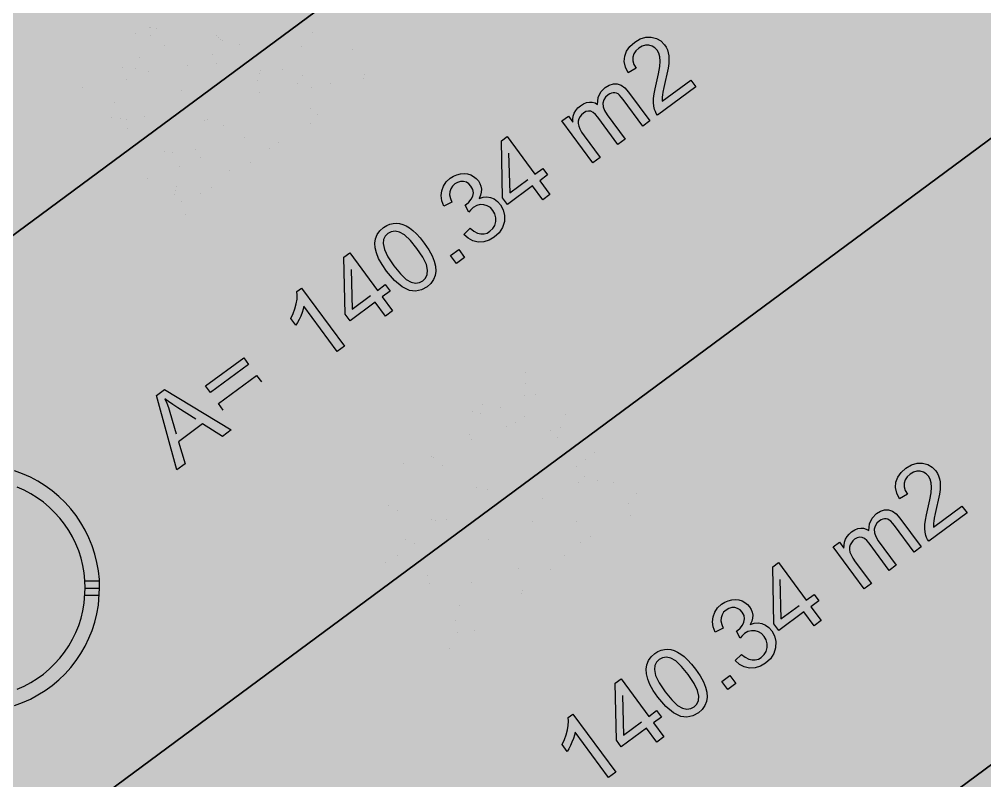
# Model space of a CAD drawing. Extents: x -5280327 to 29700, y -3925683 to 5564800.
# Drawn here: x 21837 to 22362, y 6963 to 7377 of the extents above; entities that cross this region are included whole.
import ezdxf

# ---------------------------------------------------------------- set-up
doc = ezdxf.new("R2010")
doc.units = 0
doc.linetypes.add('6', pattern=[2640.874023, 1320.437012, -1320.437012])
doc.layers.get('0').update_dxf_attribs({"linetype": 'CONTINUOUS'})
for name, color, linetype in [('31_PREDIOS_TOTAL', 7, 'CONTINUOUS'), ('CIRCULO', 7, 'CONTINUOUS'), ('textos', 7, 'CONTINUOUS')]:
    doc.layers.add(name, color=color, linetype=linetype)

msp = doc.modelspace()

# ---------------------------------------------------------------- linework, layer by layer
at = {"color": 7, "linetype": '6', "const_width": 10343.08}
msp.add_lwpolyline([(0, 29405.62), (24528.32, 0)], dxfattribs=at)
msp.add_lwpolyline([(0, 29405.62), (24528.32, 0)], dxfattribs=at)
at = {"color": 7}
for points in [[(22265.04, 7579.13), (22117.43, 7810.95), (21486.15, 7343.98), (21633.76, 7112.16), (22265.04, 7579.13)], [(22412.66, 7347.31), (22265.04, 7579.13), (21633.76, 7112.16), (21781.37, 6880.34), (22412.66, 7347.31)], [(22560.27, 7115.49), (22412.66, 7347.31), (21781.37, 6880.34), (21928.99, 6648.52), (22560.27, 7115.49)], [(22702.4, 6892.27), (22560.27, 7115.49), (21928.99, 6648.52), (22179.52, 6255.07), (22702.4, 6892.27)]]:
    msp.add_lwpolyline(points, dxfattribs=at)
for points in [[(21633.76, 7112.16, 66160.85), (22265.04, 7579.13, 66160.85)], [(21781.37, 6880.34, 66160.85), (22412.66, 7347.31, 66160.85)], [(21928.99, 6648.52, 66160.85), (22560.27, 7115.49, 66160.85)]]:
    msp.add_polyline3d(points, dxfattribs=at)
at = {"layer": '31_PREDIOS_TOTAL', "color": 7, "const_width": 0.00153}
for points in [[(21939.72, 7381.41), (21942.92, 7376.62)], [(21938.95, 7373.68), (21938.95, 7373.68), (21936.5, 7377.26)], [(21964.96, 7379.08), (21965.63, 7376.33), (21965.79, 7373.74), (21965.45, 7371.3), (21965.45, 7371.3), (21964.57, 7369.05), (21963.12, 7367.02), (21961.1, 7365.21), (21961.1, 7365.21), (21958.01, 7363.49), (21954.82, 7362.81), (21951.53, 7363.18), (21951.53, 7363.18), (21947.46, 7365.07), (21943.26, 7368.57), (21938.95, 7373.68)], [(21942.92, 7376.62), (21946.52, 7372.18), (21949.67, 7369.18), (21952.37, 7367.64), (21952.37, 7367.64), (21954.73, 7367.18), (21956.85, 7367.43), (21958.75, 7368.39), (21958.75, 7368.39), (21960.22, 7369.92), (21961.07, 7371.88), (21961.32, 7374.28), (21961.32, 7374.28), (21960.63, 7377.32)], [(22002.36, 7339.13), (22006.16, 7342.48), (22006.16, 7342.48), (22007.93, 7340.98), (22009.73, 7340.01), (22011.55, 7339.57), (22011.55, 7339.57), (22013.34, 7339.6), (22015.02, 7340.08), (22016.62, 7341.01), (22016.62, 7341.01), (22018.21, 7342.55), (22019.27, 7344.41), (22019.79, 7346.61), (22019.79, 7346.61), (22019.71, 7348.96), (22018.98, 7351.3), (22017.59, 7353.62), (22017.59, 7353.62), (22015.87, 7355.52), (22013.96, 7356.8), (22011.87, 7357.47), (22011.87, 7357.47), (22009.72, 7357.52), (22007.63, 7356.96), (22005.59, 7355.78), (22005.59, 7355.78), (22004.46, 7354.79), (22003.54, 7353.68), (22002.85, 7352.44), (22002.85, 7352.44), (22002.38, 7351.13), (22002.13, 7349.81), (22002.11, 7348.49), (21998.13, 7346.27), (21989.22, 7364.7), (22004.88, 7376.29), (22007.61, 7372.59), (21995.05, 7363.3), (21999.61, 7353.58), (21999.61, 7353.58), (22000.72, 7356.1), (22002.21, 7358.22), (22004.1, 7359.96), (22004.1, 7359.96), (22006.94, 7361.57), (22009.96, 7362.33), (22013.17, 7362.25), (22013.17, 7362.25), (22016.29, 7361.33), (22019.04, 7359.58), (22021.44, 7357), (22021.44, 7357), (22023.17, 7354.07), (22024.16, 7351), (22024.41, 7347.77), (22024.41, 7347.77), (22023.72, 7343.97), (22021.9, 7340.66), (22018.97, 7337.83), (22018.97, 7337.83), (22016.08, 7336.11), (22013.15, 7335.18), (22010.18, 7335.05), (22010.18, 7335.05), (22007.31, 7335.68), (22004.7, 7337.04), (22002.36, 7339.13)], [(21902.26, 7346.55), (21902.26, 7346.55), (21899.82, 7350.12), (21897.98, 7353.4), (21896.76, 7356.38), (21896.76, 7356.38), (21896.1, 7359.14), (21895.95, 7361.73), (21896.29, 7364.16), (21896.29, 7364.16), (21897.18, 7366.4), (21898.62, 7368.42), (21900.63, 7370.23), (21900.63, 7370.23), (21902.33, 7371.31), (21904.07, 7372.07), (21905.83, 7372.5), (21905.83, 7372.5), (21907.61, 7372.6), (21909.39, 7372.4), (21911.16, 7371.89), (21911.16, 7371.89), (21912.95, 7371.08), (21914.76, 7370.01), (21916.58, 7368.65), (21916.58, 7368.65), (21918.5, 7366.89), (21920.57, 7364.58), (21922.8, 7361.73), (21922.8, 7361.73), (21925.23, 7358.18), (21927.05, 7354.92), (21928.28, 7351.95), (21928.28, 7351.95), (21928.94, 7349.19), (21929.11, 7346.6), (21928.76, 7344.17), (21928.76, 7344.17), (21927.88, 7341.92), (21926.43, 7339.89), (21924.41, 7338.07), (21924.41, 7338.07), (21921.33, 7336.35), (21918.14, 7335.68), (21914.85, 7336.05), (21914.85, 7336.05), (21910.77, 7337.94), (21906.58, 7341.44), (21902.26, 7346.55)], [(21906.24, 7349.48), (21909.84, 7345.04), (21912.99, 7342.05), (21915.69, 7340.51), (21915.69, 7340.51), (21918.04, 7340.05), (21920.17, 7340.29), (21922.06, 7341.25), (21922.06, 7341.25), (21923.53, 7342.78), (21924.39, 7344.75), (21924.63, 7347.14), (21924.63, 7347.14), (21923.95, 7350.18), (21922.01, 7354.06), (21918.82, 7358.79), (21918.82, 7358.79), (21915.22, 7363.25), (21912.06, 7366.25), (21909.37, 7367.78), (21909.37, 7367.78), (21907.01, 7368.23), (21904.87, 7367.97), (21902.95, 7366.99), (21902.95, 7366.99), (21901.48, 7365.52), (21900.62, 7363.72), (21900.37, 7361.59), (21900.37, 7361.59), (21901.08, 7358.31), (21903.04, 7354.28), (21906.24, 7349.48)], [(21906.86, 7331.67), (21909.6, 7327.95), (21888.79, 7312.55), (21888.79, 7312.55), (21888.14, 7313.5), (21887.63, 7314.5), (21887.26, 7315.57), (21887.26, 7315.57), (21886.85, 7317.45), (21886.67, 7319.48), (21886.7, 7321.64), (21886.7, 7321.64), (21886.97, 7324.08), (21887.48, 7326.92), (21888.24, 7330.15), (21888.24, 7330.15), (21889.36, 7335.02), (21890.02, 7338.96), (21890.24, 7341.95), (21890.24, 7341.95), (21890.05, 7344.31), (21889.51, 7346.3), (21888.6, 7347.94), (21888.6, 7347.94), (21887.35, 7349.26), (21885.84, 7350.14), (21884.09, 7350.6), (21884.09, 7350.6), (21882.24, 7350.59), (21880.42, 7350.06), (21878.64, 7349.01), (21878.64, 7349.01), (21877.04, 7347.54), (21875.96, 7345.88), (21875.41, 7344.03), (21875.41, 7344.03), (21875.41, 7342.08), (21875.99, 7340.11), (21877.15, 7338.14), (21872.87, 7335.6), (21872.87, 7335.6), (21871.38, 7338.72), (21870.73, 7341.74), (21870.93, 7344.65), (21870.93, 7344.65), (21871.95, 7347.41), (21873.76, 7349.95), (21876.36, 7352.27), (21876.36, 7352.27), (21879.38, 7354.07), (21882.39, 7355.01), (21885.39, 7355.07), (21885.39, 7355.07), (21888.2, 7354.34), (21890.61, 7352.92), (21892.64, 7350.79), (21892.64, 7350.79), (21893.48, 7349.48), (21894.14, 7348.05), (21894.62, 7346.5), (21894.62, 7346.5), (21894.9, 7344.8), (21895, 7342.89), (21894.89, 7340.76), (21894.89, 7340.76), (21894.55, 7338.17), (21893.93, 7334.85), (21893.03, 7330.81), (21893.03, 7330.81), (21892.28, 7327.56), (21891.76, 7325.14), (21891.5, 7323.54), (21891.5, 7323.54), (21891.39, 7322.39), (21891.36, 7321.29), (21891.41, 7320.24), (21906.86, 7331.67)], [(21940.38, 7350.72), (21937.13, 7355.12), (21941.53, 7358.38), (21944.79, 7353.97), (21940.38, 7350.72)], [(21972.51, 7328.31), (21972.51, 7328.31), (21970.06, 7331.89), (21968.23, 7335.17), (21967.01, 7338.15), (21967.01, 7338.15), (21966.35, 7340.91), (21966.19, 7343.5), (21966.54, 7345.93), (21966.54, 7345.93), (21967.42, 7348.17), (21968.86, 7350.19), (21970.87, 7352), (21970.87, 7352), (21972.58, 7353.08), (21974.31, 7353.84), (21976.07, 7354.26), (21976.07, 7354.26), (21977.85, 7354.37), (21979.63, 7354.17), (21981.41, 7353.66), (21981.41, 7353.66), (21983.2, 7352.85), (21985, 7351.77), (21986.83, 7350.42), (21986.83, 7350.42), (21988.74, 7348.66), (21990.81, 7346.35), (21993.04, 7343.5), (21993.04, 7343.5), (21995.47, 7339.95), (21997.3, 7336.69), (21998.52, 7333.72), (21998.52, 7333.72), (21999.19, 7330.96), (21999.35, 7328.37), (21999.01, 7325.94), (21999.01, 7325.94), (21998.13, 7323.69), (21996.68, 7321.66), (21994.66, 7319.84), (21994.66, 7319.84), (21991.57, 7318.12), (21988.38, 7317.45), (21985.09, 7317.82), (21985.09, 7317.82), (21981.02, 7319.71), (21976.82, 7323.21), (21972.51, 7328.31)], [(21976.48, 7331.25), (21980.08, 7326.81), (21983.23, 7323.82), (21985.93, 7322.28), (21985.93, 7322.28), (21988.29, 7321.81), (21990.41, 7322.06), (21992.31, 7323.02), (21992.31, 7323.02), (21993.77, 7324.55), (21994.63, 7326.52), (21994.88, 7328.91), (21994.88, 7328.91), (21994.19, 7331.95), (21992.25, 7335.83), (21989.07, 7340.56), (21989.07, 7340.56), (21985.46, 7345.02), (21982.31, 7348.01), (21979.61, 7349.55), (21979.61, 7349.55), (21977.25, 7350), (21975.11, 7349.74), (21973.2, 7348.76), (21973.2, 7348.76), (21971.73, 7347.29), (21970.86, 7345.49), (21970.61, 7343.36), (21970.61, 7343.36), (21971.32, 7340.08), (21973.28, 7336.05), (21976.48, 7331.25)], [(21935.82, 7301.18), (21935.82, 7301.18), (21933.37, 7304.75), (21931.54, 7308.03), (21930.32, 7311.02), (21930.32, 7311.02), (21929.66, 7313.77), (21929.5, 7316.36), (21929.85, 7318.79), (21929.85, 7318.79), (21930.73, 7321.03), (21932.18, 7323.06), (21934.19, 7324.86), (21934.19, 7324.86), (21935.89, 7325.95), (21937.63, 7326.7), (21939.39, 7327.13), (21939.39, 7327.13), (21941.17, 7327.24), (21942.94, 7327.03), (21944.72, 7326.52), (21944.72, 7326.52), (21946.51, 7325.72), (21948.32, 7324.64), (21950.14, 7323.29), (21950.14, 7323.29), (21952.05, 7321.52), (21954.12, 7319.22), (21956.35, 7316.37), (21956.35, 7316.37), (21958.79, 7312.82), (21960.61, 7309.55), (21961.83, 7306.58), (21961.83, 7306.58), (21962.5, 7303.83), (21962.66, 7301.23), (21962.32, 7298.8), (21962.32, 7298.8), (21961.44, 7296.55), (21959.99, 7294.52), (21957.97, 7292.71), (21957.97, 7292.71), (21954.89, 7290.98), (21951.7, 7290.31), (21948.4, 7290.68), (21948.4, 7290.68), (21944.33, 7292.57), (21940.14, 7296.07), (21935.82, 7301.18)], [(21939.79, 7304.12), (21943.39, 7299.67), (21946.54, 7296.68), (21949.24, 7295.14), (21949.24, 7295.14), (21951.6, 7294.68), (21953.73, 7294.93), (21955.62, 7295.89), (21955.62, 7295.89), (21957.09, 7297.42), (21957.95, 7299.38), (21958.19, 7301.78), (21958.19, 7301.78), (21957.51, 7304.81), (21955.57, 7308.7), (21952.38, 7313.43), (21952.38, 7313.43), (21948.77, 7317.88), (21945.62, 7320.88), (21942.92, 7322.42), (21942.92, 7322.42), (21940.56, 7322.87), (21938.43, 7322.61), (21936.51, 7321.63), (21936.51, 7321.63), (21935.04, 7320.15), (21934.18, 7318.35), (21933.93, 7316.23), (21933.93, 7316.23), (21934.64, 7312.95), (21936.59, 7308.91), (21939.79, 7304.12)], [(21973.94, 7305.35), (21970.68, 7309.75), (21975.09, 7313.01), (21978.34, 7308.61), (21973.94, 7305.35)], [(21940.41, 7286.3), (21943.16, 7282.58), (21922.35, 7267.19), (21922.35, 7267.19), (21921.7, 7268.13), (21921.19, 7269.14), (21920.82, 7270.21), (21920.82, 7270.21), (21920.41, 7272.09), (21920.22, 7274.11), (21920.26, 7276.28), (21920.26, 7276.28), (21920.53, 7278.72), (21921.04, 7281.55), (21921.79, 7284.79), (21921.79, 7284.79), (21922.91, 7289.66), (21923.58, 7293.59), (21923.8, 7296.59), (21923.8, 7296.59), (21923.61, 7298.94), (21923.06, 7300.93), (21922.16, 7302.57), (21922.16, 7302.57), (21920.91, 7303.89), (21919.4, 7304.78), (21917.65, 7305.23), (21917.65, 7305.23), (21915.8, 7305.22), (21913.98, 7304.69), (21912.2, 7303.64), (21912.2, 7303.64), (21910.6, 7302.17), (21909.52, 7300.51), (21908.97, 7298.66), (21908.97, 7298.66), (21908.97, 7296.71), (21909.55, 7294.75), (21910.71, 7292.77), (21906.43, 7290.24), (21906.43, 7290.24), (21904.93, 7293.35), (21904.29, 7296.37), (21904.49, 7299.29), (21904.49, 7299.29), (21905.51, 7302.04), (21907.32, 7304.58), (21909.92, 7306.91), (21909.92, 7306.91), (21912.94, 7308.71), (21915.95, 7309.64), (21918.95, 7309.7), (21918.95, 7309.7), (21921.76, 7308.98), (21924.17, 7307.55), (21926.2, 7305.43), (21926.2, 7305.43), (21927.04, 7304.11), (21927.7, 7302.68), (21928.17, 7301.14), (21928.17, 7301.14), (21928.46, 7299.43), (21928.55, 7297.52), (21928.45, 7295.4), (21928.45, 7295.4), (21928.11, 7292.8), (21927.49, 7289.49), (21926.59, 7285.44), (21926.59, 7285.44), (21925.83, 7282.2), (21925.32, 7279.77), (21925.05, 7278.18), (21925.05, 7278.18), (21924.95, 7277.02), (21924.92, 7275.92), (21924.97, 7274.88), (21940.41, 7286.3)], [(22116.41, 7152.68), (22120.22, 7156.02), (22120.22, 7156.02), (22121.99, 7154.53), (22123.79, 7153.56), (22125.61, 7153.11), (22125.61, 7153.11), (22127.39, 7153.15), (22129.08, 7153.63), (22130.67, 7154.55), (22130.67, 7154.55), (22132.27, 7156.09), (22133.32, 7157.96), (22133.84, 7160.15), (22133.84, 7160.15), (22133.77, 7162.5), (22133.03, 7164.84), (22131.64, 7167.17), (22131.64, 7167.17), (22129.92, 7169.06), (22128.02, 7170.35), (22125.93, 7171.01), (22125.93, 7171.01), (22123.77, 7171.06), (22121.68, 7170.5), (22119.65, 7169.33), (22119.65, 7169.33), (22118.51, 7168.34), (22117.6, 7167.23), (22116.9, 7165.98), (22116.9, 7165.98), (22116.43, 7164.67), (22116.19, 7163.36), (22116.17, 7162.03), (22112.19, 7159.82), (22103.28, 7178.25), (22118.93, 7189.83), (22121.67, 7186.14), (22109.1, 7176.84), (22113.66, 7167.13), (22113.66, 7167.13), (22114.77, 7169.64), (22116.27, 7171.77), (22118.15, 7173.5), (22118.15, 7173.5), (22120.99, 7175.11), (22124.02, 7175.88), (22127.22, 7175.79), (22127.22, 7175.79), (22130.34, 7174.87), (22133.1, 7173.12), (22135.49, 7170.55), (22135.49, 7170.55), (22137.23, 7167.62), (22138.22, 7164.54), (22138.47, 7161.31), (22138.47, 7161.31), (22137.77, 7157.51), (22135.96, 7154.2), (22133.03, 7151.37), (22133.03, 7151.37), (22130.14, 7149.65), (22127.21, 7148.73), (22124.23, 7148.59), (22124.23, 7148.59), (22121.37, 7149.22), (22118.76, 7150.58), (22116.41, 7152.68)], [(22086.56, 7141.86), (22086.56, 7141.86), (22084.11, 7145.44), (22082.28, 7148.72), (22081.06, 7151.7), (22081.06, 7151.7), (22080.4, 7154.45), (22080.24, 7157.05), (22080.59, 7159.48), (22080.59, 7159.48), (22081.47, 7161.72), (22082.92, 7163.74), (22084.93, 7165.54), (22084.93, 7165.54), (22086.63, 7166.63), (22088.37, 7167.38), (22090.13, 7167.81), (22090.13, 7167.81), (22091.91, 7167.92), (22093.68, 7167.72), (22095.46, 7167.2), (22095.46, 7167.2), (22097.25, 7166.4), (22099.06, 7165.32), (22100.88, 7163.97), (22100.88, 7163.97), (22102.79, 7162.2), (22104.86, 7159.9), (22107.09, 7157.05), (22107.09, 7157.05), (22109.53, 7153.5), (22111.35, 7150.24), (22112.57, 7147.26), (22112.57, 7147.26), (22113.24, 7144.51), (22113.4, 7141.92), (22113.06, 7139.48), (22113.06, 7139.48), (22112.18, 7137.23), (22110.73, 7135.2), (22108.71, 7133.39), (22108.71, 7133.39), (22105.63, 7131.67), (22102.44, 7130.99), (22099.14, 7131.36), (22099.14, 7131.36), (22095.07, 7133.25), (22090.88, 7136.75), (22086.56, 7141.86)], [(22090.53, 7144.8), (22094.13, 7140.36), (22097.28, 7137.36), (22099.98, 7135.82), (22099.98, 7135.82), (22102.34, 7135.36), (22104.47, 7135.61), (22106.36, 7136.57), (22106.36, 7136.57), (22107.83, 7138.1), (22108.69, 7140.06), (22108.93, 7142.46), (22108.93, 7142.46), (22108.25, 7145.49), (22106.31, 7149.38), (22103.12, 7154.11), (22103.12, 7154.11), (22099.51, 7158.56), (22096.36, 7161.56), (22093.66, 7163.1), (22093.66, 7163.1), (22091.3, 7163.55), (22089.17, 7163.29), (22087.25, 7162.31), (22087.25, 7162.31), (22085.78, 7160.83), (22084.92, 7159.03), (22084.67, 7156.91), (22084.67, 7156.91), (22085.38, 7153.63), (22087.33, 7149.59), (22090.53, 7144.8)], [(22049.88, 7114.72), (22049.88, 7114.72), (22047.43, 7118.3), (22045.6, 7121.58), (22044.38, 7124.56), (22044.38, 7124.56), (22043.72, 7127.32), (22043.56, 7129.91), (22043.91, 7132.34), (22043.91, 7132.34), (22044.79, 7134.58), (22046.23, 7136.6), (22048.24, 7138.41), (22048.24, 7138.41), (22049.95, 7139.49), (22051.68, 7140.25), (22053.44, 7140.67), (22053.44, 7140.67), (22055.22, 7140.78), (22057, 7140.58), (22058.78, 7140.07), (22058.78, 7140.07), (22060.57, 7139.26), (22062.37, 7138.18), (22064.2, 7136.83), (22064.2, 7136.83), (22066.11, 7135.07), (22068.18, 7132.76), (22070.41, 7129.91), (22070.41, 7129.91), (22072.84, 7126.36), (22074.67, 7123.1), (22075.89, 7120.13), (22075.89, 7120.13), (22076.56, 7117.37), (22076.72, 7114.78), (22076.38, 7112.34), (22076.38, 7112.34), (22075.5, 7110.1), (22074.05, 7108.07), (22072.03, 7106.25), (22072.03, 7106.25), (22068.94, 7104.53), (22065.75, 7103.86), (22062.46, 7104.23), (22062.46, 7104.23), (22058.39, 7106.12), (22054.19, 7109.62), (22049.88, 7114.72)], [(22150.59, 7106.47), (22154.4, 7109.82), (22154.4, 7109.82), (22156.17, 7108.32), (22157.97, 7107.35), (22159.79, 7106.91), (22159.79, 7106.91), (22161.57, 7106.94), (22163.26, 7107.42), (22164.85, 7108.35), (22164.85, 7108.35), (22166.45, 7109.89), (22167.5, 7111.75), (22168.02, 7113.95), (22168.02, 7113.95), (22167.94, 7116.3), (22167.21, 7118.63), (22165.82, 7120.96), (22165.82, 7120.96), (22164.1, 7122.86), (22162.2, 7124.14), (22160.11, 7124.81), (22160.11, 7124.81), (22157.95, 7124.86), (22155.86, 7124.29), (22153.83, 7123.12), (22153.83, 7123.12), (22152.69, 7122.13), (22151.78, 7121.02), (22151.08, 7119.78), (22151.08, 7119.78), (22150.61, 7118.47), (22150.37, 7117.15), (22150.35, 7115.83), (22146.37, 7113.61), (22137.46, 7132.04), (22153.11, 7143.63), (22155.85, 7139.93), (22143.28, 7130.64), (22147.84, 7120.92), (22147.84, 7120.92), (22148.95, 7123.44), (22150.45, 7125.56), (22152.33, 7127.3), (22152.33, 7127.3), (22155.17, 7128.91), (22158.2, 7129.67), (22161.4, 7129.59), (22161.4, 7129.59), (22164.52, 7128.67), (22167.28, 7126.92), (22169.67, 7124.34), (22169.67, 7124.34), (22171.41, 7121.41), (22172.4, 7118.34), (22172.65, 7115.11), (22172.65, 7115.11), (22171.95, 7111.31), (22170.14, 7107.99), (22167.21, 7105.17), (22167.21, 7105.17), (22164.32, 7103.45), (22161.39, 7102.52), (22158.41, 7102.39), (22158.41, 7102.39), (22155.55, 7103.02), (22152.94, 7104.38), (22150.59, 7106.47)], [(22053.85, 7117.66), (22057.45, 7113.22), (22060.6, 7110.23), (22063.3, 7108.69), (22063.3, 7108.69), (22065.66, 7108.22), (22067.78, 7108.47), (22069.68, 7109.43), (22069.68, 7109.43), (22071.15, 7110.96), (22072, 7112.93), (22072.25, 7115.32), (22072.25, 7115.32), (22071.56, 7118.36), (22069.62, 7122.24), (22066.44, 7126.97), (22066.44, 7126.97), (22062.83, 7131.43), (22059.68, 7134.42), (22056.98, 7135.96), (22056.98, 7135.96), (22054.62, 7136.41), (22052.48, 7136.15), (22050.57, 7135.17), (22050.57, 7135.17), (22049.1, 7133.7), (22048.24, 7131.9), (22047.98, 7129.77), (22047.98, 7129.77), (22048.69, 7126.49), (22050.65, 7122.46), (22053.85, 7117.66)], [(22054.47, 7099.85), (22057.22, 7096.13), (22036.41, 7080.73), (22036.41, 7080.73), (22035.76, 7081.68), (22035.25, 7082.68), (22034.87, 7083.75), (22034.87, 7083.75), (22034.46, 7085.63), (22034.28, 7087.66), (22034.32, 7089.82), (22034.32, 7089.82), (22034.59, 7092.26), (22035.1, 7095.1), (22035.85, 7098.33), (22035.85, 7098.33), (22036.97, 7103.2), (22037.64, 7107.14), (22037.85, 7110.13), (22037.85, 7110.13), (22037.66, 7112.49), (22037.12, 7114.48), (22036.22, 7116.12), (22036.22, 7116.12), (22034.96, 7117.44), (22033.46, 7118.32), (22031.71, 7118.78), (22031.71, 7118.78), (22029.85, 7118.76), (22028.03, 7118.23), (22026.25, 7117.19), (22026.25, 7117.19), (22024.65, 7115.72), (22023.58, 7114.06), (22023.03, 7112.21), (22023.03, 7112.21), (22023.02, 7110.26), (22023.6, 7108.29), (22024.76, 7106.31), (22020.49, 7103.78), (22020.49, 7103.78), (22018.99, 7106.9), (22018.34, 7109.92), (22018.54, 7112.83), (22018.54, 7112.83), (22019.57, 7115.59), (22021.37, 7118.13), (22023.97, 7120.45), (22023.97, 7120.45), (22026.99, 7122.25), (22030, 7123.18), (22033.01, 7123.25), (22033.01, 7123.25), (22035.81, 7122.52), (22038.23, 7121.1), (22040.25, 7118.97), (22040.25, 7118.97), (22041.1, 7117.66), (22041.75, 7116.23), (22042.23, 7114.68), (22042.23, 7114.68), (22042.52, 7112.98), (22042.61, 7111.07), (22042.51, 7108.94), (22042.51, 7108.94), (22042.17, 7106.35), (22041.55, 7103.03), (22040.65, 7098.99), (22040.65, 7098.99), (22039.89, 7095.74), (22039.38, 7093.32), (22039.11, 7091.72), (22039.11, 7091.72), (22039, 7090.57), (22038.98, 7089.47), (22039.03, 7088.42), (22054.47, 7099.85)], [(22088, 7118.9), (22084.74, 7123.3), (22089.14, 7126.56), (22092.4, 7122.15), (22088, 7118.9)], [(22120.74, 7095.65), (22120.74, 7095.65), (22118.29, 7099.23), (22116.46, 7102.51), (22115.24, 7105.49), (22115.24, 7105.49), (22114.58, 7108.25), (22114.42, 7110.84), (22114.77, 7113.27), (22114.77, 7113.27), (22115.65, 7115.51), (22117.1, 7117.53), (22119.11, 7119.34), (22119.11, 7119.34), (22120.81, 7120.42), (22122.55, 7121.18), (22124.31, 7121.6), (22124.31, 7121.6), (22126.09, 7121.71), (22127.86, 7121.51), (22129.64, 7121), (22129.64, 7121), (22131.43, 7120.19), (22133.24, 7119.11), (22135.06, 7117.76), (22135.06, 7117.76), (22136.97, 7116), (22139.04, 7113.69), (22141.27, 7110.84), (22141.27, 7110.84), (22143.7, 7107.29), (22145.53, 7104.03), (22146.75, 7101.05), (22146.75, 7101.05), (22147.42, 7098.3), (22147.58, 7095.71), (22147.24, 7093.27), (22147.24, 7093.27), (22146.36, 7091.03), (22144.91, 7089), (22142.89, 7087.18), (22142.89, 7087.18), (22139.8, 7085.46), (22136.62, 7084.79), (22133.32, 7085.16), (22133.32, 7085.16), (22129.25, 7087.05), (22125.06, 7090.54), (22120.74, 7095.65)], [(22124.71, 7098.59), (22128.31, 7094.15), (22131.46, 7091.16), (22134.16, 7089.62), (22134.16, 7089.62), (22136.52, 7089.15), (22138.65, 7089.4), (22140.54, 7090.36), (22140.54, 7090.36), (22142.01, 7091.89), (22142.87, 7093.85), (22143.11, 7096.25), (22143.11, 7096.25), (22142.43, 7099.29), (22140.49, 7103.17), (22137.3, 7107.9), (22137.3, 7107.9), (22133.69, 7112.36), (22130.54, 7115.35), (22127.84, 7116.89), (22127.84, 7116.89), (22125.48, 7117.34), (22123.35, 7117.08), (22121.43, 7116.1), (22121.43, 7116.1), (22119.96, 7114.63), (22119.1, 7112.83), (22118.85, 7110.7), (22118.85, 7110.7), (22119.56, 7107.42), (22121.51, 7103.38), (22124.71, 7098.59)], [(22084.06, 7068.52), (22084.06, 7068.52), (22081.61, 7072.09), (22079.78, 7075.37), (22078.56, 7078.36), (22078.56, 7078.36), (22077.9, 7081.11), (22077.74, 7083.7), (22078.09, 7086.13), (22078.09, 7086.13), (22078.97, 7088.37), (22080.41, 7090.4), (22082.42, 7092.2), (22082.42, 7092.2), (22084.13, 7093.28), (22085.86, 7094.04), (22087.62, 7094.47), (22087.62, 7094.47), (22089.4, 7094.58), (22091.18, 7094.37), (22092.96, 7093.86), (22092.96, 7093.86), (22094.75, 7093.06), (22096.55, 7091.98), (22098.38, 7090.62), (22098.38, 7090.62), (22100.29, 7088.86), (22102.36, 7086.56), (22104.59, 7083.71), (22104.59, 7083.71), (22107.02, 7080.16), (22108.85, 7076.89), (22110.07, 7073.92), (22110.07, 7073.92), (22110.74, 7071.17), (22110.9, 7068.57), (22110.56, 7066.14), (22110.56, 7066.14), (22109.68, 7063.89), (22108.23, 7061.86), (22106.21, 7060.05), (22106.21, 7060.05), (22103.12, 7058.32), (22099.93, 7057.65), (22096.64, 7058.02), (22096.64, 7058.02), (22092.57, 7059.91), (22088.37, 7063.41), (22084.06, 7068.52)], [(22088.03, 7071.46), (22091.63, 7067.01), (22094.78, 7064.02), (22097.48, 7062.48), (22097.48, 7062.48), (22099.84, 7062.02), (22101.96, 7062.27), (22103.86, 7063.22), (22103.86, 7063.22), (22105.32, 7064.76), (22106.18, 7066.72), (22106.43, 7069.11), (22106.43, 7069.11), (22105.74, 7072.15), (22103.8, 7076.04), (22100.62, 7080.77), (22100.62, 7080.77), (22097.01, 7085.22), (22093.86, 7088.22), (22091.16, 7089.76), (22091.16, 7089.76), (22088.8, 7090.21), (22086.66, 7089.94), (22084.75, 7088.97), (22084.75, 7088.97), (22083.28, 7087.49), (22082.41, 7085.69), (22082.16, 7083.57), (22082.16, 7083.57), (22082.87, 7080.28), (22084.83, 7076.25), (22088.03, 7071.46)], [(22088.65, 7053.64), (22091.4, 7049.92), (22070.59, 7034.53), (22070.59, 7034.53), (22069.94, 7035.47), (22069.43, 7036.48), (22069.05, 7037.55), (22069.05, 7037.55), (22068.64, 7039.43), (22068.46, 7041.45), (22068.5, 7043.62), (22068.5, 7043.62), (22068.77, 7046.05), (22069.28, 7048.89), (22070.03, 7052.13), (22070.03, 7052.13), (22071.15, 7057), (22071.82, 7060.93), (22072.03, 7063.93), (22072.03, 7063.93), (22071.84, 7066.28), (22071.3, 7068.27), (22070.4, 7069.91), (22070.4, 7069.91), (22069.14, 7071.23), (22067.64, 7072.12), (22065.89, 7072.57), (22065.89, 7072.57), (22064.03, 7072.56), (22062.21, 7072.03), (22060.43, 7070.98), (22060.43, 7070.98), (22058.83, 7069.51), (22057.76, 7067.85), (22057.21, 7066), (22057.21, 7066), (22057.2, 7064.05), (22057.78, 7062.09), (22058.94, 7060.11), (22054.67, 7057.58), (22054.67, 7057.58), (22053.17, 7060.69), (22052.52, 7063.71), (22052.72, 7066.63), (22052.72, 7066.63), (22053.74, 7069.38), (22055.55, 7071.92), (22058.15, 7074.25), (22058.15, 7074.25), (22061.17, 7076.05), (22064.18, 7076.98), (22067.19, 7077.04), (22067.19, 7077.04), (22069.99, 7076.32), (22072.41, 7074.89), (22074.43, 7072.77), (22074.43, 7072.77), (22075.28, 7071.45), (22075.93, 7070.02), (22076.41, 7068.48), (22076.41, 7068.48), (22076.7, 7066.77), (22076.79, 7064.86), (22076.69, 7062.73), (22076.69, 7062.73), (22076.35, 7060.14), (22075.73, 7056.82), (22074.83, 7052.78), (22074.83, 7052.78), (22074.07, 7049.53), (22073.56, 7047.11), (22073.29, 7045.52), (22073.29, 7045.52), (22073.18, 7044.36), (22073.16, 7043.26), (22073.21, 7042.22), (22088.65, 7053.64)], [(22122.18, 7072.69), (22118.92, 7077.09), (22123.32, 7080.35), (22126.58, 7075.95), (22122.18, 7072.69)]]:
    msp.add_lwpolyline(points, dxfattribs=at)
at = {"layer": '31_PREDIOS_TOTAL', "color": 7}
for points in [[(22201.92, 7343.97, 33030.86), (22204.66, 7340.26, 33030.86), (22183.83, 7324.88, 33030.86), (22183.83, 7324.88, 33030.86), (22183.19, 7325.82, 33030.86), (22182.68, 7326.83, 33030.86), (22182.3, 7327.9, 33030.86), (22182.3, 7327.9, 33030.86), (22181.9, 7329.78, 33030.86), (22181.71, 7331.8, 33030.86), (22181.75, 7333.97, 33030.86), (22181.75, 7333.97, 33030.86), (22182.03, 7336.41, 33030.86), (22182.54, 7339.24, 33030.86), (22183.29, 7342.48, 33030.86), (22183.29, 7342.48, 33030.86), (22184.42, 7347.35, 33030.86), (22185.09, 7351.28, 33030.86), (22185.31, 7354.28, 33030.86), (22185.31, 7354.28, 33030.86), (22185.12, 7356.63, 33030.86), (22184.58, 7358.63, 33030.86), (22183.68, 7360.26, 33030.86), (22183.68, 7360.26, 33030.86), (22182.42, 7361.58, 33030.86), (22180.92, 7362.47, 33030.86), (22179.17, 7362.93, 33030.86), (22179.17, 7362.93, 33030.86), (22177.32, 7362.92, 33030.86), (22175.5, 7362.39, 33030.86), (22173.72, 7361.34, 33030.86), (22173.72, 7361.34, 33030.86), (22172.12, 7359.87, 33030.86), (22171.04, 7358.22, 33030.86), (22170.48, 7356.37, 33030.86), (22170.48, 7356.37, 33030.86), (22170.48, 7354.42, 33030.86), (22171.06, 7352.45, 33030.86), (22172.21, 7350.47, 33030.86), (22167.94, 7347.94, 33030.86), (22167.94, 7347.94, 33030.86), (22166.44, 7351.06, 33030.86), (22165.8, 7354.08, 33030.86), (22166, 7356.99, 33030.86), (22166, 7356.99, 33030.86), (22167.03, 7359.75, 33030.86), (22168.84, 7362.29, 33030.86), (22171.44, 7364.61, 33030.86), (22171.44, 7364.61, 33030.86), (22174.46, 7366.41, 33030.86), (22177.47, 7367.34, 33030.86), (22180.47, 7367.4, 33030.86), (22180.47, 7367.4, 33030.86), (22183.28, 7366.67, 33030.86), (22185.69, 7365.24, 33030.86), (22187.72, 7363.11, 33030.86), (22187.72, 7363.11, 33030.86), (22188.56, 7361.8, 33030.86), (22189.22, 7360.37, 33030.86), (22189.69, 7358.82, 33030.86), (22189.69, 7358.82, 33030.86), (22189.98, 7357.12, 33030.86), (22190.07, 7355.21, 33030.86), (22189.96, 7353.08, 33030.86), (22189.96, 7353.08, 33030.86), (22189.62, 7350.49, 33030.86), (22189, 7347.17, 33030.86), (22188.09, 7343.13, 33030.86), (22188.09, 7343.13, 33030.86), (22187.33, 7339.88, 33030.86), (22186.82, 7337.46, 33030.86), (22186.55, 7335.87, 33030.86), (22186.55, 7335.87, 33030.86), (22186.44, 7334.71, 33030.86), (22186.41, 7333.61, 33030.86), (22186.46, 7332.57, 33030.86), (22201.92, 7343.97, 33030.86)], [(22148.74, 7298.97, 33030.86), (22131.88, 7321.8, 33030.86), (22135.34, 7324.35, 33030.86), (22137.71, 7321.15, 33030.86), (22137.71, 7321.15, 33030.86), (22137.73, 7322.78, 33030.86), (22138.02, 7324.38, 33030.86), (22138.58, 7325.96, 33030.86), (22138.58, 7325.96, 33030.86), (22139.4, 7327.44, 33030.86), (22140.5, 7328.78, 33030.86), (22141.88, 7329.97, 33030.86), (22141.88, 7329.97, 33030.86), (22143.56, 7331.03, 33030.86), (22145.21, 7331.7, 33030.86), (22146.82, 7331.99, 33030.86), (22146.82, 7331.99, 33030.86), (22148.38, 7331.92, 33030.86), (22149.87, 7331.5, 33030.86), (22151.28, 7330.74, 33030.86), (22151.28, 7330.74, 33030.86), (22151.63, 7334.43, 33030.86), (22153, 7337.49, 33030.86), (22155.38, 7339.94, 33030.86), (22155.38, 7339.94, 33030.86), (22157.63, 7341.27, 33030.86), (22159.83, 7341.93, 33030.86), (22161.99, 7341.91, 33030.86), (22161.99, 7341.91, 33030.86), (22164.1, 7341.18, 33030.86), (22166.14, 7339.7, 33030.86), (22168.1, 7337.47, 33030.86), (22179.66, 7321.8, 33030.86), (22175.82, 7318.96, 33030.86), (22165.2, 7333.34, 33030.86), (22165.2, 7333.34, 33030.86), (22164.12, 7334.71, 33030.86), (22163.18, 7335.73, 33030.86), (22162.36, 7336.41, 33030.86), (22162.36, 7336.41, 33030.86), (22161.57, 7336.81, 33030.86), (22160.71, 7337.02, 33030.86), (22159.78, 7337.04, 33030.86), (22159.78, 7337.04, 33030.86), (22158.83, 7336.87, 33030.86), (22157.9, 7336.51, 33030.86), (22157, 7335.95, 33030.86), (22157, 7335.95, 33030.86), (22155.62, 7334.66, 33030.86), (22154.68, 7333.14, 33030.86), (22154.18, 7331.4, 33030.86), (22154.18, 7331.4, 33030.86), (22154.24, 7329.47, 33030.86), (22154.98, 7327.37, 33030.86), (22156.38, 7325.1, 33030.86), (22166.17, 7311.84, 33030.86), (22162.3, 7308.98, 33030.86), (22151.35, 7323.81, 33030.86), (22151.35, 7323.81, 33030.86), (22150.08, 7325.31, 33030.86), (22148.81, 7326.37, 33030.86), (22147.55, 7326.98, 33030.86), (22147.55, 7326.98, 33030.86), (22146.25, 7327.13, 33030.86), (22144.91, 7326.8, 33030.86), (22143.5, 7325.99, 33030.86), (22143.5, 7325.99, 33030.86), (22142.51, 7325.11, 33030.86), (22141.71, 7324.08, 33030.86), (22141.12, 7322.9, 33030.86), (22141.12, 7322.9, 33030.86), (22140.76, 7321.62, 33030.86), (22140.71, 7320.28, 33030.86), (22140.96, 7318.9, 33030.86), (22140.96, 7318.9, 33030.86), (22141.55, 7317.38, 33030.86), (22142.52, 7315.63, 33030.86), (22143.86, 7313.67, 33030.86), (22152.6, 7301.83, 33030.86), (22148.74, 7298.97, 33030.86)], [(22121.46, 7278.83, 33030.86), (22115.89, 7286.38, 33030.86), (22102.22, 7276.29, 33030.86), (22099.6, 7279.83, 33030.86), (22098.91, 7310.87, 33030.86), (22102.07, 7313.2, 33030.86), (22117.14, 7292.78, 33030.86), (22121.4, 7295.92, 33030.86), (22124.01, 7292.38, 33030.86), (22119.76, 7289.23, 33030.86), (22125.33, 7281.69, 33030.86), (22121.46, 7278.83, 33030.86)], [(22102.78, 7304.13, 33030.86), (22103.41, 7282.64, 33030.86), (22113.27, 7289.92, 33030.86)], [(22078.46, 7259.94, 33030.86), (22081.95, 7263.31, 33030.86), (22081.95, 7263.31, 33030.86), (22083.96, 7261.73, 33030.86), (22085.88, 7260.71, 33030.86), (22087.71, 7260.25, 33030.86), (22087.71, 7260.25, 33030.86), (22089.45, 7260.29, 33030.86), (22091.11, 7260.76, 33030.86), (22092.68, 7261.68, 33030.86), (22092.68, 7261.68, 33030.86), (22094.25, 7263.16, 33030.86), (22095.33, 7264.92, 33030.86), (22095.9, 7266.97, 33030.86), (22095.9, 7266.97, 33030.86), (22095.94, 7269.1, 33030.86), (22095.41, 7271.13, 33030.86), (22094.32, 7273.04, 33030.86), (22094.32, 7273.04, 33030.86), (22092.89, 7274.57, 33030.86), (22091.23, 7275.61, 33030.86), (22089.33, 7276.15, 33030.86), (22089.33, 7276.15, 33030.86), (22087.36, 7276.18, 33030.86), (22085.46, 7275.67, 33030.86), (22083.63, 7274.62, 33030.86), (22083.63, 7274.62, 33030.86), (22082.87, 7273.98, 33030.86), (22082.07, 7273.17, 33030.86), (22081.22, 7272.17, 33030.86), (22079.14, 7275.88, 33030.86), (22079.14, 7275.88, 33030.86), (22079.4, 7276.04, 33030.86), (22079.62, 7276.18, 33030.86), (22079.79, 7276.3, 33030.86), (22079.79, 7276.3, 33030.86), (22081.28, 7277.62, 33030.86), (22082.45, 7279.15, 33030.86), (22083.29, 7280.88, 33030.86), (22083.29, 7280.88, 33030.86), (22083.64, 7282.7, 33030.86), (22083.32, 7284.51, 33030.86), (22082.33, 7286.31, 33030.86), (22082.33, 7286.31, 33030.86), (22081.19, 7287.53, 33030.86), (22079.84, 7288.35, 33030.86), (22078.29, 7288.77, 33030.86), (22078.29, 7288.77, 33030.86), (22076.67, 7288.77, 33030.86), (22075.08, 7288.32, 33030.86), (22073.54, 7287.43, 33030.86), (22073.54, 7287.43, 33030.86), (22072.24, 7286.22, 33030.86), (22071.33, 7284.82, 33030.86), (22070.83, 7283.23, 33030.86), (22070.83, 7283.23, 33030.86), (22070.76, 7281.47, 33030.86), (22071.16, 7279.58, 33030.86), (22072.03, 7277.55, 33030.86), (22067.66, 7275.38, 33030.86), (22067.66, 7275.38, 33030.86), (22066.56, 7278.27, 33030.86), (22066.15, 7281.08, 33030.86), (22066.43, 7283.79, 33030.86), (22066.43, 7283.79, 33030.86), (22067.37, 7286.31, 33030.86), (22068.93, 7288.57, 33030.86), (22071.11, 7290.54, 33030.86), (22071.11, 7290.54, 33030.86), (22072.87, 7291.66, 33030.86), (22074.73, 7292.46, 33030.86), (22076.67, 7292.94, 33030.86), (22076.67, 7292.94, 33030.86), (22078.62, 7293.1, 33030.86), (22080.47, 7292.91, 33030.86), (22082.22, 7292.37, 33030.86), (22082.22, 7292.37, 33030.86), (22083.82, 7291.54, 33030.86), (22085.21, 7290.47, 33030.86), (22086.37, 7289.16, 33030.86), (22086.37, 7289.16, 33030.86), (22087.23, 7287.75, 33030.86), (22087.78, 7286.24, 33030.86), (22088.02, 7284.63, 33030.86), (22088.02, 7284.63, 33030.86), (22087.94, 7282.97, 33030.86), (22087.52, 7281.28, 33030.86), (22086.74, 7279.57, 33030.86), (22086.74, 7279.57, 33030.86), (22088.9, 7280.26, 33030.86), (22091.01, 7280.44, 33030.86), (22093.06, 7280.1, 33030.86), (22093.06, 7280.1, 33030.86), (22095, 7279.27, 33030.86), (22096.77, 7277.96, 33030.86), (22098.36, 7276.16, 33030.86), (22098.36, 7276.16, 33030.86), (22099.96, 7273.3, 33030.86), (22100.67, 7270.23, 33030.86), (22100.52, 7266.94, 33030.86), (22100.52, 7266.94, 33030.86), (22099.51, 7263.74, 33030.86), (22097.68, 7260.91, 33030.86), (22095.03, 7258.46, 33030.86), (22095.03, 7258.46, 33030.86), (22092.22, 7256.81, 33030.86), (22089.31, 7255.93, 33030.86), (22086.31, 7255.84, 33030.86), (22086.31, 7255.84, 33030.86), (22083.41, 7256.5, 33030.86), (22080.79, 7257.86, 33030.86), (22078.46, 7259.94, 33030.86)], [(22036.39, 7240.05, 33030.86), (22036.39, 7240.05, 33030.86), (22033.95, 7243.62, 33030.86), (22032.12, 7246.9, 33030.86), (22030.9, 7249.89, 33030.86), (22030.9, 7249.89, 33030.86), (22030.25, 7252.64, 33030.86), (22030.09, 7255.24, 33030.86), (22030.44, 7257.67, 33030.86), (22030.44, 7257.67, 33030.86), (22031.33, 7259.91, 33030.86), (22032.77, 7261.93, 33030.86), (22034.78, 7263.73, 33030.86), (22034.78, 7263.73, 33030.86), (22036.49, 7264.81, 33030.86), (22038.22, 7265.57, 33030.86), (22039.99, 7265.99, 33030.86), (22039.99, 7265.99, 33030.86), (22041.76, 7266.1, 33030.86), (22043.54, 7265.89, 33030.86), (22045.32, 7265.38, 33030.86), (22045.32, 7265.38, 33030.86), (22047.11, 7264.57, 33030.86), (22048.91, 7263.49, 33030.86), (22050.73, 7262.14, 33030.86), (22050.73, 7262.14, 33030.86), (22052.65, 7260.37, 33030.86), (22054.71, 7258.07, 33030.86), (22056.94, 7255.21, 33030.86), (22056.94, 7255.21, 33030.86), (22059.37, 7251.66, 33030.86), (22061.19, 7248.4, 33030.86), (22062.41, 7245.42, 33030.86), (22062.41, 7245.42, 33030.86), (22063.08, 7242.67, 33030.86), (22063.24, 7240.07, 33030.86), (22062.89, 7237.64, 33030.86), (22062.89, 7237.64, 33030.86), (22062.01, 7235.39, 33030.86), (22060.56, 7233.36, 33030.86), (22058.54, 7231.55, 33030.86), (22058.54, 7231.55, 33030.86), (22055.45, 7229.83, 33030.86), (22052.26, 7229.16, 33030.86), (22048.97, 7229.54, 33030.86), (22048.97, 7229.54, 33030.86), (22044.89, 7231.43, 33030.86), (22040.7, 7234.93, 33030.86), (22036.39, 7240.05, 33030.86)], [(22040.37, 7242.98, 33030.86), (22043.97, 7238.53, 33030.86), (22047.11, 7235.54, 33030.86), (22049.81, 7233.99, 33030.86), (22049.81, 7233.99, 33030.86), (22052.17, 7233.53, 33030.86), (22054.29, 7233.78, 33030.86), (22056.19, 7234.73, 33030.86), (22056.19, 7234.73, 33030.86), (22057.66, 7236.26, 33030.86), (22058.52, 7238.22, 33030.86), (22058.77, 7240.62, 33030.86), (22058.77, 7240.62, 33030.86), (22058.08, 7243.66, 33030.86), (22056.15, 7247.54, 33030.86), (22052.97, 7252.28, 33030.86), (22052.97, 7252.28, 33030.86), (22049.36, 7256.74, 33030.86), (22046.21, 7259.74, 33030.86), (22043.52, 7261.28, 33030.86), (22043.52, 7261.28, 33030.86), (22041.16, 7261.73, 33030.86), (22039.02, 7261.47, 33030.86), (22037.1, 7260.49, 33030.86), (22037.1, 7260.49, 33030.86), (22035.63, 7259.02, 33030.86), (22034.77, 7257.22, 33030.86), (22034.52, 7255.1, 33030.86), (22034.52, 7255.1, 33030.86), (22035.22, 7251.81, 33030.86), (22037.17, 7247.78, 33030.86), (22040.37, 7242.98, 33030.86)], [(22035.79, 7215.59, 33030.86), (22030.22, 7223.13, 33030.86), (22016.55, 7213.04, 33030.86), (22013.93, 7216.59, 33030.86), (22013.23, 7247.62, 33030.86), (22016.39, 7249.95, 33030.86), (22031.47, 7229.53, 33030.86), (22035.72, 7232.68, 33030.86), (22038.34, 7229.13, 33030.86), (22034.09, 7225.99, 33030.86), (22039.66, 7218.44, 33030.86), (22035.79, 7215.59, 33030.86)], [(22074.52, 7244.18, 33030.86), (22071.27, 7248.59, 33030.86), (22075.67, 7251.84, 33030.86), (22078.92, 7247.43, 33030.86), (22074.52, 7244.18, 33030.86)], [(22017.11, 7240.89, 33030.86), (22017.73, 7219.4, 33030.86), (22027.6, 7226.68, 33030.86)], [(22013.48, 7199.12, 33030.86), (22009.61, 7196.26, 33030.86), (21991.41, 7220.91, 33030.86), (21991.41, 7220.91, 33030.86), (21991.04, 7219.27, 33030.86), (21990.47, 7217.48, 33030.86), (21989.71, 7215.54, 33030.86), (21989.71, 7215.54, 33030.86), (21988.85, 7213.65, 33030.86), (21987.99, 7211.98, 33030.86), (21987.11, 7210.54, 33030.86), (21984.35, 7214.28, 33030.86), (21984.35, 7214.28, 33030.86), (21985.62, 7216.9, 33030.86), (21986.6, 7219.53, 33030.86), (21987.3, 7222.16, 33030.86), (21987.3, 7222.16, 33030.86), (21987.7, 7224.68, 33030.86), (21987.81, 7226.93, 33030.86), (21987.63, 7228.92, 33030.86), (21990.12, 7230.76, 33030.86), (22013.48, 7199.12, 33030.86)], [(21961.35, 7189.26, 33030.86), (21940.54, 7173.9, 33030.86), (21937.88, 7177.51, 33030.86), (21958.68, 7192.87, 33030.86), (21961.35, 7189.26, 33030.86)], [(21947.6, 7164.34, 33030.86), (21944.94, 7167.95, 33030.86), (21965.74, 7183.31, 33030.86), (21968.41, 7179.69, 33030.86)], [(21922.34, 7131.84, 33030.86), (21911.18, 7172.28, 33030.86), (21915.68, 7175.6, 33030.86), (21951.83, 7153.61, 33030.86), (21947.08, 7150.1, 33030.86), (21936.36, 7156.93, 33030.86), (21923.19, 7147.21, 33030.86), (21926.77, 7135.11, 33030.86), (21922.34, 7131.84, 33030.86)], [(21932.57, 7159.38, 33030.86), (21922.84, 7165.68, 33030.86), (21922.84, 7165.68, 33030.86), (21920.08, 7167.49, 33030.86), (21917.72, 7169.12, 33030.86), (21915.78, 7170.56, 33030.86), (21915.78, 7170.56, 33030.86), (21916.81, 7168.21, 33030.86), (21917.72, 7165.78, 33030.86), (21918.52, 7163.29, 33030.86), (21921.88, 7151.49, 33030.86)], [(22349.53, 7112.15, 33030.86), (22352.27, 7108.43, 33030.86), (22331.45, 7093.06, 33030.86), (22331.45, 7093.06, 33030.86), (22330.8, 7094, 33030.86), (22330.29, 7095.01, 33030.86), (22329.92, 7096.08, 33030.86), (22329.92, 7096.08, 33030.86), (22329.51, 7097.96, 33030.86), (22329.33, 7099.98, 33030.86), (22329.37, 7102.15, 33030.86), (22329.37, 7102.15, 33030.86), (22329.64, 7104.59, 33030.86), (22330.15, 7107.42, 33030.86), (22330.91, 7110.66, 33030.86), (22330.91, 7110.66, 33030.86), (22332.03, 7115.53, 33030.86), (22332.7, 7119.46, 33030.86), (22332.92, 7122.46, 33030.86), (22332.92, 7122.46, 33030.86), (22332.74, 7124.81, 33030.86), (22332.19, 7126.8, 33030.86), (22331.29, 7128.44, 33030.86), (22331.29, 7128.44, 33030.86), (22330.04, 7129.76, 33030.86), (22328.54, 7130.65, 33030.86), (22326.79, 7131.11, 33030.86), (22326.79, 7131.11, 33030.86), (22324.93, 7131.1, 33030.86), (22323.11, 7130.57, 33030.86), (22321.33, 7129.52, 33030.86), (22321.33, 7129.52, 33030.86), (22319.73, 7128.05, 33030.86), (22318.65, 7126.4, 33030.86), (22318.1, 7124.55, 33030.86), (22318.1, 7124.55, 33030.86), (22318.1, 7122.6, 33030.86), (22318.67, 7120.63, 33030.86), (22319.83, 7118.65, 33030.86), (22315.55, 7116.12, 33030.86), (22315.55, 7116.12, 33030.86), (22314.06, 7119.24, 33030.86), (22313.41, 7122.26, 33030.86), (22313.62, 7125.17, 33030.86), (22313.62, 7125.17, 33030.86), (22314.64, 7127.93, 33030.86), (22316.45, 7130.47, 33030.86), (22319.05, 7132.79, 33030.86), (22319.05, 7132.79, 33030.86), (22322.07, 7134.59, 33030.86), (22325.08, 7135.52, 33030.86), (22328.09, 7135.57, 33030.86), (22328.09, 7135.57, 33030.86), (22330.89, 7134.85, 33030.86), (22333.31, 7133.42, 33030.86), (22335.33, 7131.29, 33030.86), (22335.33, 7131.29, 33030.86), (22336.17, 7129.98, 33030.86), (22336.83, 7128.55, 33030.86), (22337.3, 7127, 33030.86), (22337.3, 7127, 33030.86), (22337.59, 7125.3, 33030.86), (22337.68, 7123.39, 33030.86), (22337.58, 7121.26, 33030.86), (22337.58, 7121.26, 33030.86), (22337.23, 7118.67, 33030.86), (22336.61, 7115.35, 33030.86), (22335.71, 7111.31, 33030.86), (22335.71, 7111.31, 33030.86), (22334.95, 7108.06, 33030.86), (22334.43, 7105.64, 33030.86), (22334.16, 7104.05, 33030.86), (22334.16, 7104.05, 33030.86), (22334.06, 7102.89, 33030.86), (22334.03, 7101.79, 33030.86), (22334.08, 7100.74, 33030.86), (22349.53, 7112.15, 33030.86)], [(22296.35, 7067.15, 33030.86), (22279.5, 7089.97, 33030.86), (22282.96, 7092.53, 33030.86), (22285.32, 7089.33, 33030.86), (22285.32, 7089.33, 33030.86), (22285.35, 7090.96, 33030.86), (22285.64, 7092.56, 33030.86), (22286.19, 7094.13, 33030.86), (22286.19, 7094.13, 33030.86), (22287.02, 7095.62, 33030.86), (22288.12, 7096.96, 33030.86), (22289.5, 7098.15, 33030.86), (22289.5, 7098.15, 33030.86), (22291.17, 7099.21, 33030.86), (22292.82, 7099.88, 33030.86), (22294.43, 7100.17, 33030.86), (22294.43, 7100.17, 33030.86), (22296, 7100.1, 33030.86), (22297.48, 7099.68, 33030.86), (22298.9, 7098.92, 33030.86), (22298.9, 7098.92, 33030.86), (22299.24, 7102.6, 33030.86), (22300.61, 7105.67, 33030.86), (22303, 7108.12, 33030.86), (22303, 7108.12, 33030.86), (22305.24, 7109.45, 33030.86), (22307.44, 7110.11, 33030.86), (22309.61, 7110.09, 33030.86), (22309.61, 7110.09, 33030.86), (22311.71, 7109.36, 33030.86), (22313.75, 7107.88, 33030.86), (22315.71, 7105.65, 33030.86), (22327.28, 7089.98, 33030.86), (22323.43, 7087.14, 33030.86), (22312.82, 7101.52, 33030.86), (22312.82, 7101.52, 33030.86), (22311.74, 7102.89, 33030.86), (22310.79, 7103.91, 33030.86), (22309.97, 7104.58, 33030.86), (22309.97, 7104.58, 33030.86), (22309.18, 7104.99, 33030.86), (22308.32, 7105.2, 33030.86), (22307.39, 7105.22, 33030.86), (22307.39, 7105.22, 33030.86), (22306.44, 7105.05, 33030.86), (22305.51, 7104.69, 33030.86), (22304.61, 7104.13, 33030.86), (22304.61, 7104.13, 33030.86), (22303.23, 7102.84, 33030.86), (22302.29, 7101.32, 33030.86), (22301.8, 7099.58, 33030.86), (22301.8, 7099.58, 33030.86), (22301.86, 7097.64, 33030.86), (22302.59, 7095.54, 33030.86), (22303.99, 7093.28, 33030.86), (22313.78, 7080.02, 33030.86), (22309.91, 7077.16, 33030.86), (22298.96, 7091.99, 33030.86), (22298.96, 7091.99, 33030.86), (22297.69, 7093.49, 33030.86), (22296.43, 7094.55, 33030.86), (22295.16, 7095.16, 33030.86), (22295.16, 7095.16, 33030.86), (22293.87, 7095.31, 33030.86), (22292.52, 7094.98, 33030.86), (22291.11, 7094.17, 33030.86), (22291.11, 7094.17, 33030.86), (22290.12, 7093.29, 33030.86), (22289.33, 7092.26, 33030.86), (22288.73, 7091.08, 33030.86), (22288.73, 7091.08, 33030.86), (22288.38, 7089.8, 33030.86), (22288.33, 7088.46, 33030.86), (22288.58, 7087.08, 33030.86), (22288.58, 7087.08, 33030.86), (22289.16, 7085.56, 33030.86), (22290.13, 7083.81, 33030.86), (22291.47, 7081.85, 33030.86), (22300.22, 7070, 33030.86), (22296.35, 7067.15, 33030.86)], [(22269.07, 7047.01, 33030.86), (22263.5, 7054.56, 33030.86), (22249.83, 7044.47, 33030.86), (22247.22, 7048.01, 33030.86), (22246.52, 7079.05, 33030.86), (22249.68, 7081.38, 33030.86), (22264.75, 7060.96, 33030.86), (22269.01, 7064.1, 33030.86), (22271.63, 7060.56, 33030.86), (22267.37, 7057.41, 33030.86), (22272.94, 7049.87, 33030.86), (22269.07, 7047.01, 33030.86)], [(22250.4, 7072.31, 33030.86), (22251.02, 7050.82, 33030.86), (22260.89, 7058.1, 33030.86)], [(22226.07, 7028.12, 33030.86), (22229.56, 7031.49, 33030.86), (22229.56, 7031.49, 33030.86), (22231.58, 7029.91, 33030.86), (22233.5, 7028.89, 33030.86), (22235.33, 7028.43, 33030.86), (22235.33, 7028.43, 33030.86), (22237.07, 7028.47, 33030.86), (22238.72, 7028.94, 33030.86), (22240.3, 7029.85, 33030.86), (22240.3, 7029.85, 33030.86), (22241.87, 7031.34, 33030.86), (22242.94, 7033.1, 33030.86), (22243.51, 7035.15, 33030.86), (22243.51, 7035.15, 33030.86), (22243.55, 7037.28, 33030.86), (22243.03, 7039.31, 33030.86), (22241.93, 7041.22, 33030.86), (22241.93, 7041.22, 33030.86), (22240.5, 7042.75, 33030.86), (22238.84, 7043.79, 33030.86), (22236.95, 7044.33, 33030.86), (22236.95, 7044.33, 33030.86), (22234.97, 7044.36, 33030.86), (22233.07, 7043.85, 33030.86), (22231.24, 7042.8, 33030.86), (22231.24, 7042.8, 33030.86), (22230.49, 7042.16, 33030.86), (22229.68, 7041.35, 33030.86), (22228.83, 7040.35, 33030.86), (22226.75, 7044.06, 33030.86), (22226.75, 7044.06, 33030.86), (22227.01, 7044.22, 33030.86), (22227.23, 7044.36, 33030.86), (22227.41, 7044.48, 33030.86), (22227.41, 7044.48, 33030.86), (22228.9, 7045.8, 33030.86), (22230.06, 7047.32, 33030.86), (22230.91, 7049.06, 33030.86), (22230.91, 7049.06, 33030.86), (22231.25, 7050.88, 33030.86), (22230.94, 7052.69, 33030.86), (22229.95, 7054.49, 33030.86), (22229.95, 7054.49, 33030.86), (22228.8, 7055.71, 33030.86), (22227.45, 7056.53, 33030.86), (22225.91, 7056.95, 33030.86), (22225.91, 7056.95, 33030.86), (22224.28, 7056.95, 33030.86), (22222.7, 7056.5, 33030.86), (22221.16, 7055.61, 33030.86), (22221.16, 7055.61, 33030.86), (22219.85, 7054.4, 33030.86), (22218.95, 7053, 33030.86), (22218.44, 7051.41, 33030.86), (22218.44, 7051.41, 33030.86), (22218.37, 7049.65, 33030.86), (22218.77, 7047.76, 33030.86), (22219.65, 7045.73, 33030.86), (22215.27, 7043.56, 33030.86), (22215.27, 7043.56, 33030.86), (22214.17, 7046.45, 33030.86), (22213.77, 7049.26, 33030.86), (22214.05, 7051.97, 33030.86), (22214.05, 7051.97, 33030.86), (22214.98, 7054.49, 33030.86), (22216.54, 7056.74, 33030.86), (22218.72, 7058.72, 33030.86), (22218.72, 7058.72, 33030.86), (22220.49, 7059.84, 33030.86), (22222.34, 7060.64, 33030.86), (22224.29, 7061.12, 33030.86), (22224.29, 7061.12, 33030.86), (22226.23, 7061.28, 33030.86), (22228.08, 7061.09, 33030.86), (22229.84, 7060.55, 33030.86), (22229.84, 7060.55, 33030.86), (22231.44, 7059.72, 33030.86), (22232.82, 7058.65, 33030.86), (22233.99, 7057.34, 33030.86), (22233.99, 7057.34, 33030.86), (22234.84, 7055.93, 33030.86), (22235.39, 7054.42, 33030.86), (22235.64, 7052.81, 33030.86), (22235.64, 7052.81, 33030.86), (22235.56, 7051.15, 33030.86), (22235.13, 7049.46, 33030.86), (22234.36, 7047.75, 33030.86), (22234.36, 7047.75, 33030.86), (22236.51, 7048.44, 33030.86), (22238.62, 7048.62, 33030.86), (22240.68, 7048.28, 33030.86), (22240.68, 7048.28, 33030.86), (22242.62, 7047.45, 33030.86), (22244.38, 7046.13, 33030.86), (22245.98, 7044.34, 33030.86), (22245.98, 7044.34, 33030.86), (22247.57, 7041.48, 33030.86), (22248.29, 7038.41, 33030.86), (22248.13, 7035.12, 33030.86), (22248.13, 7035.12, 33030.86), (22247.12, 7031.92, 33030.86), (22245.29, 7029.09, 33030.86), (22242.64, 7026.64, 33030.86), (22242.64, 7026.64, 33030.86), (22239.83, 7024.98, 33030.86), (22236.92, 7024.11, 33030.86), (22233.93, 7024.02, 33030.86), (22233.93, 7024.02, 33030.86), (22231.03, 7024.68, 33030.86), (22228.41, 7026.04, 33030.86), (22226.07, 7028.12, 33030.86)], [(22184.01, 7008.22, 33030.86), (22184.01, 7008.22, 33030.86), (22181.56, 7011.8, 33030.86), (22179.73, 7015.08, 33030.86), (22178.52, 7018.07, 33030.86), (22178.52, 7018.07, 33030.86), (22177.86, 7020.82, 33030.86), (22177.7, 7023.42, 33030.86), (22178.05, 7025.85, 33030.86), (22178.05, 7025.85, 33030.86), (22178.94, 7028.09, 33030.86), (22180.39, 7030.11, 33030.86), (22182.4, 7031.91, 33030.86), (22182.4, 7031.91, 33030.86), (22184.1, 7032.99, 33030.86), (22185.84, 7033.75, 33030.86), (22187.6, 7034.17, 33030.86), (22187.6, 7034.17, 33030.86), (22189.38, 7034.28, 33030.86), (22191.16, 7034.07, 33030.86), (22192.93, 7033.56, 33030.86), (22192.93, 7033.56, 33030.86), (22194.72, 7032.75, 33030.86), (22196.52, 7031.67, 33030.86), (22198.35, 7030.32, 33030.86), (22198.35, 7030.32, 33030.86), (22200.26, 7028.55, 33030.86), (22202.33, 7026.24, 33030.86), (22204.56, 7023.39, 33030.86), (22204.56, 7023.39, 33030.86), (22206.98, 7019.84, 33030.86), (22208.81, 7016.58, 33030.86), (22210.02, 7013.6, 33030.86), (22210.02, 7013.6, 33030.86), (22210.69, 7010.85, 33030.86), (22210.85, 7008.25, 33030.86), (22210.51, 7005.82, 33030.86), (22210.51, 7005.82, 33030.86), (22209.62, 7003.57, 33030.86), (22208.17, 7001.54, 33030.86), (22206.15, 6999.73, 33030.86), (22206.15, 6999.73, 33030.86), (22203.06, 6998.01, 33030.86), (22199.87, 6997.34, 33030.86), (22196.58, 6997.71, 33030.86), (22196.58, 6997.71, 33030.86), (22192.51, 6999.61, 33030.86), (22188.32, 7003.11, 33030.86), (22184.01, 7008.22, 33030.86)], [(22187.98, 7011.16, 33030.86), (22191.58, 7006.71, 33030.86), (22194.73, 7003.72, 33030.86), (22197.42, 7002.17, 33030.86), (22197.42, 7002.17, 33030.86), (22199.78, 7001.71, 33030.86), (22201.91, 7001.96, 33030.86), (22203.8, 7002.91, 33030.86), (22203.8, 7002.91, 33030.86), (22205.27, 7004.44, 33030.86), (22206.13, 7006.4, 33030.86), (22206.38, 7008.8, 33030.86), (22206.38, 7008.8, 33030.86), (22205.7, 7011.84, 33030.86), (22203.76, 7015.72, 33030.86), (22200.58, 7020.46, 33030.86), (22200.58, 7020.46, 33030.86), (22196.98, 7024.92, 33030.86), (22193.83, 7027.91, 33030.86), (22191.13, 7029.46, 33030.86), (22191.13, 7029.46, 33030.86), (22188.77, 7029.91, 33030.86), (22186.63, 7029.65, 33030.86), (22184.72, 7028.67, 33030.86), (22184.72, 7028.67, 33030.86), (22183.25, 7027.2, 33030.86), (22182.38, 7025.4, 33030.86), (22182.13, 7023.27, 33030.86), (22182.13, 7023.27, 33030.86), (22182.84, 7019.99, 33030.86), (22184.79, 7015.95, 33030.86), (22187.98, 7011.16, 33030.86)], [(22183.4, 6983.77, 33030.86), (22177.83, 6991.31, 33030.86), (22164.16, 6981.22, 33030.86), (22161.54, 6984.77, 33030.86), (22160.85, 7015.8, 33030.86), (22164.01, 7018.13, 33030.86), (22179.08, 6997.71, 33030.86), (22183.34, 7000.86, 33030.86), (22185.96, 6997.31, 33030.86), (22181.7, 6994.17, 33030.86), (22187.27, 6986.62, 33030.86), (22183.4, 6983.77, 33030.86)], [(22222.13, 7012.36, 33030.86), (22218.88, 7016.77, 33030.86), (22223.28, 7020.02, 33030.86), (22226.54, 7015.61, 33030.86), (22222.13, 7012.36, 33030.86)], [(22164.72, 7009.07, 33030.86), (22165.35, 6987.57, 33030.86), (22175.21, 6994.86, 33030.86)], [(22161.09, 6967.3, 33030.86), (22157.22, 6964.44, 33030.86), (22139.02, 6989.09, 33030.86), (22139.02, 6989.09, 33030.86), (22138.65, 6987.45, 33030.86), (22138.08, 6985.66, 33030.86), (22137.32, 6983.72, 33030.86), (22137.32, 6983.72, 33030.86), (22136.47, 6981.83, 33030.86), (22135.6, 6980.16, 33030.86), (22134.73, 6978.72, 33030.86), (22131.97, 6982.46, 33030.86), (22131.97, 6982.46, 33030.86), (22133.23, 6985.08, 33030.86), (22134.22, 6987.71, 33030.86), (22134.91, 6990.34, 33030.86), (22134.91, 6990.34, 33030.86), (22135.31, 6992.86, 33030.86), (22135.42, 6995.11, 33030.86), (22135.24, 6997.1, 33030.86), (22137.73, 6998.94, 33030.86), (22161.09, 6967.3, 33030.86)]]:
    msp.add_polyline3d(points, dxfattribs=at)
at = {"layer": 'CIRCULO', "color": 7}
for points in [[(21880.3, 7067.53), (21880.14, 7072.21), (21879.65, 7076.87), (21878.84, 7081.49), (21877.7, 7086.03), (21876.26, 7090.49), (21874.5, 7094.84), (21872.45, 7099.05), (21870.1, 7103.11), (21867.48, 7106.99), (21864.6, 7110.68), (21861.46, 7114.17), (21858.09, 7117.42), (21854.5, 7120.43), (21850.71, 7123.19), (21846.73, 7125.67), (21842.6, 7127.87), (21838.32, 7129.78), (21833.91, 7131.38)], [(21872.47, 7067.53), (21872.33, 7071.66), (21871.89, 7075.78), (21871.18, 7079.86), (21870.17, 7083.87), (21868.9, 7087.81), (21867.34, 7091.65), (21865.53, 7095.37), (21863.46, 7098.95), (21861.15, 7102.39), (21858.6, 7105.65), (21855.83, 7108.72), (21852.85, 7111.6), (21849.68, 7114.26), (21846.33, 7116.69), (21842.82, 7118.89), (21839.16, 7120.83), (21835.38, 7122.52)], [(21872.34, 7071.44), (21880.19, 7071.44)], [(21833.91, 7003.67), (21838.32, 7005.28), (21842.6, 7007.18), (21846.73, 7009.38), (21850.71, 7011.87), (21854.5, 7014.62), (21858.09, 7017.63), (21861.46, 7020.89), (21864.6, 7024.37), (21867.48, 7028.06), (21870.1, 7031.95), (21872.45, 7036.01), (21874.5, 7040.22), (21876.26, 7044.56), (21877.7, 7049.02), (21878.84, 7053.57), (21879.65, 7058.18), (21880.3, 7067.53)], [(21835.38, 7012.54), (21839.16, 7014.22), (21842.82, 7016.17), (21846.33, 7018.36), (21849.68, 7020.79), (21852.85, 7023.45), (21855.83, 7026.33), (21858.6, 7029.41), (21861.15, 7032.67), (21863.46, 7036.1), (21865.53, 7039.68), (21867.34, 7043.4), (21868.9, 7047.24), (21870.17, 7051.18), (21871.18, 7055.2), (21871.89, 7059.27), (21872.47, 7067.53)], [(21872.47, 7067.53), (21880.3, 7067.53)], [(21872.34, 7063.61), (21880.19, 7063.61)]]:
    msp.add_lwpolyline(points, dxfattribs=at)
at = {"layer": 'textos', "color": 7, "const_width": 16.63}
msp.add_lwpolyline([(22301.7, 7019.92), (22335.74, 7043.47), (22384.13, 7001.62), (22361.95, 7061.62), (22395.87, 7085.09), (22453.81, 7001.37), (22432.68, 6986.75), (22388.5, 7050.59), (22416.29, 6975.4), (22397.16, 6962.16), (22336.64, 7014.71), (22380.83, 6950.86), (22359.64, 6936.2), (22301.7, 7019.92)], dxfattribs=at)

doc.saveas('drawing.dxf')
